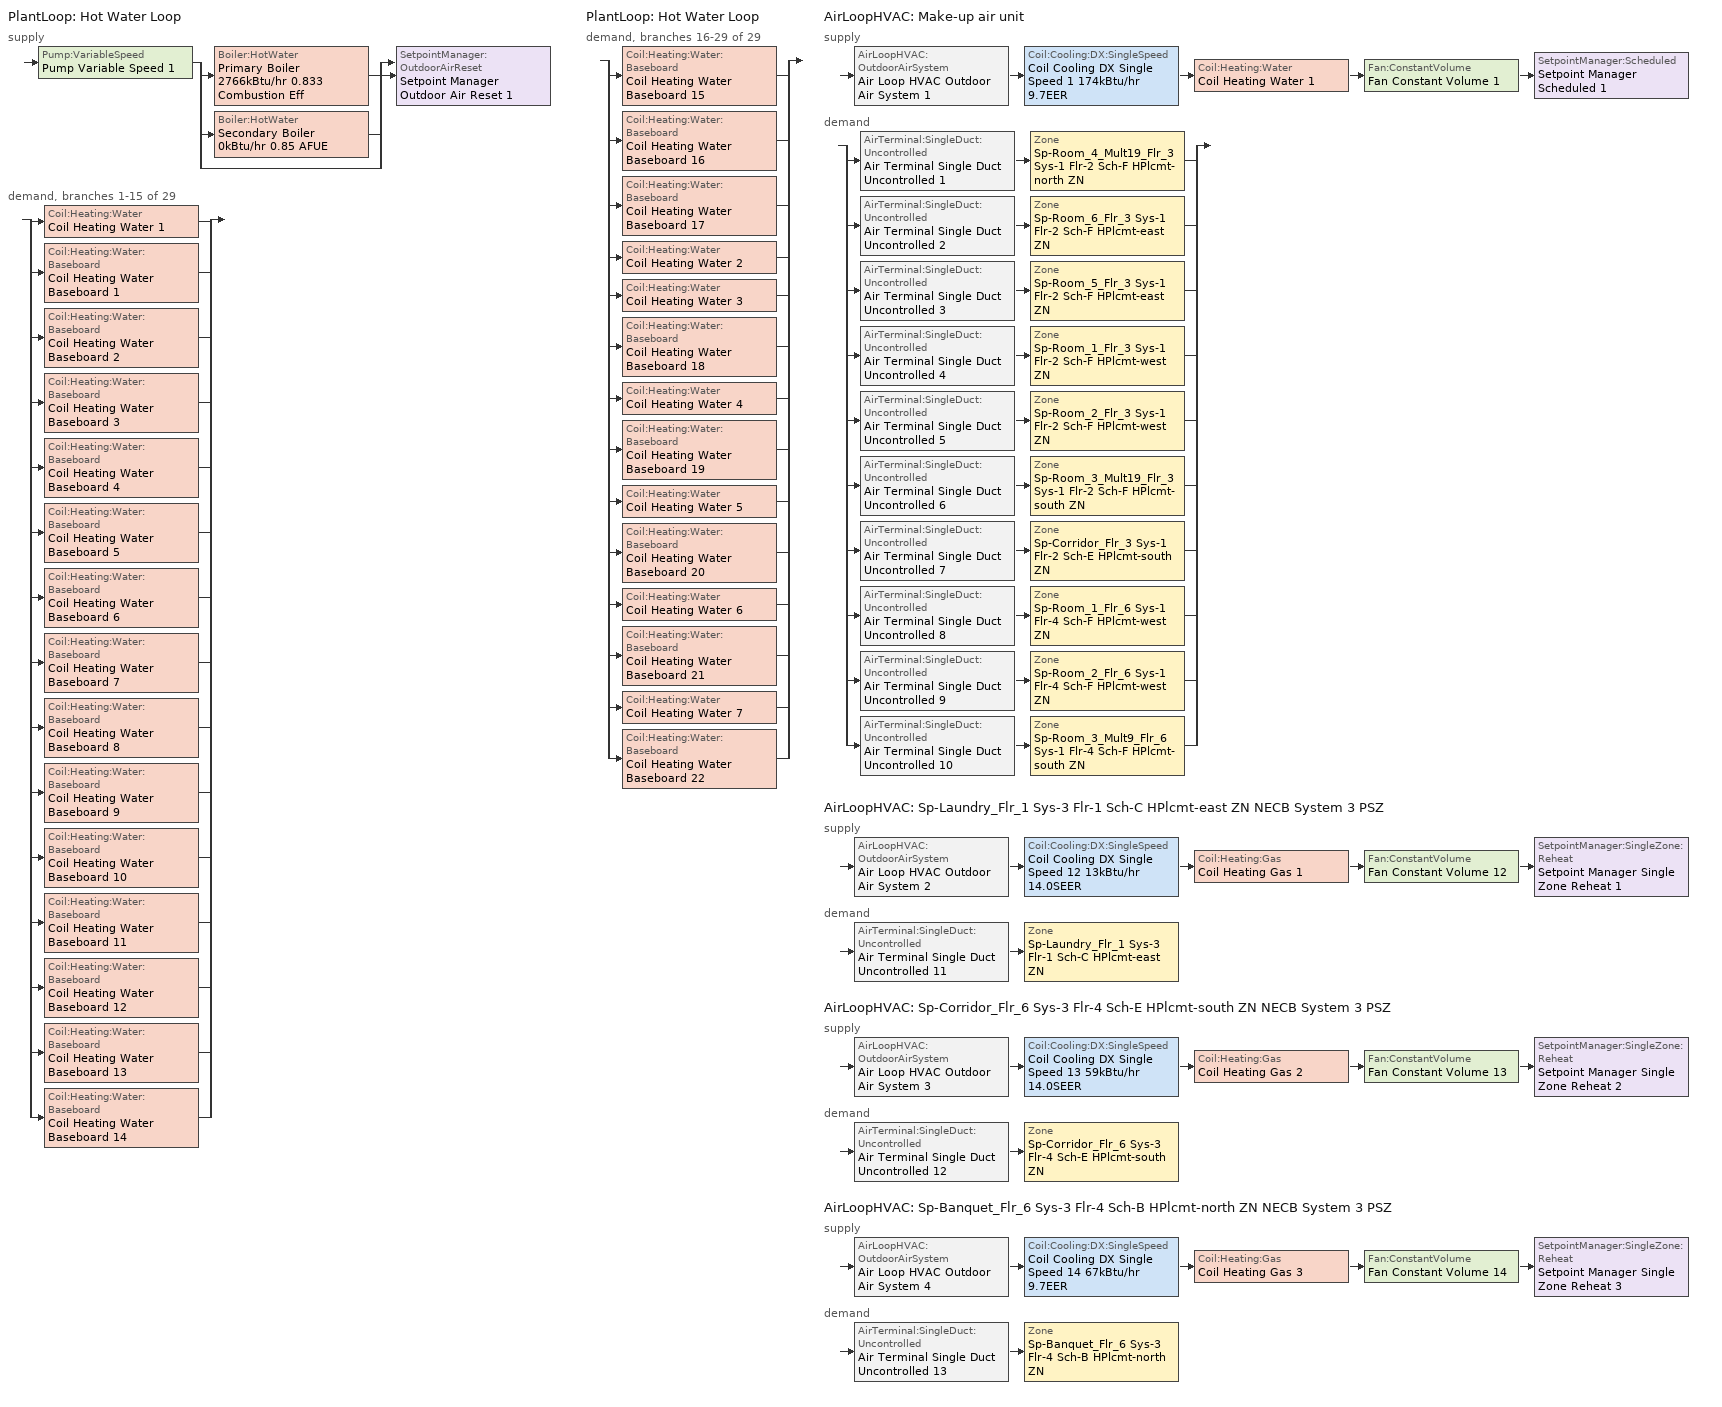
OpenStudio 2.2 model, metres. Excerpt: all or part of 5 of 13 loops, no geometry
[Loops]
PlantLoop 'Hot Water Loop'
 supply: Pump:VariableSpeed 'Pump Variable Speed 1' > split
  | Boiler:HotWater 'Primary Boiler 2766kBtu/hr 0.833 Combustion Eff'
  | Boiler:HotWater 'Secondary Boiler 0kBtu/hr 0.85 AFUE'
  | bypass
  join > SetpointManager:OutdoorAirReset 'Setpoint Manager Outdoor Air Reset 1'
 demand, branches 1-15 of 29: split
  | Coil:Heating:Water 'Coil Heating Water 1'
  | Coil:Heating:Water:Baseboard 'Coil Heating Water Baseboard 1'
  | Coil:Heating:Water:Baseboard 'Coil Heating Water Baseboard 2'
  | Coil:Heating:Water:Baseboard 'Coil Heating Water Baseboard 3'
  | Coil:Heating:Water:Baseboard 'Coil Heating Water Baseboard 4'
  | Coil:Heating:Water:Baseboard 'Coil Heating Water Baseboard 5'
  | Coil:Heating:Water:Baseboard 'Coil Heating Water Baseboard 6'
  | Coil:Heating:Water:Baseboard 'Coil Heating Water Baseboard 7'
  | Coil:Heating:Water:Baseboard 'Coil Heating Water Baseboard 8'
  | Coil:Heating:Water:Baseboard 'Coil Heating Water Baseboard 9'
  | Coil:Heating:Water:Baseboard 'Coil Heating Water Baseboard 10'
  | Coil:Heating:Water:Baseboard 'Coil Heating Water Baseboard 11'
  | Coil:Heating:Water:Baseboard 'Coil Heating Water Baseboard 12'
  | Coil:Heating:Water:Baseboard 'Coil Heating Water Baseboard 13'
  | Coil:Heating:Water:Baseboard 'Coil Heating Water Baseboard 14'
PlantLoop 'Hot Water Loop'
 demand, branches 16-29 of 29: split
  | Coil:Heating:Water:Baseboard 'Coil Heating Water Baseboard 15'
  | Coil:Heating:Water:Baseboard 'Coil Heating Water Baseboard 16'
  | Coil:Heating:Water:Baseboard 'Coil Heating Water Baseboard 17'
  | Coil:Heating:Water 'Coil Heating Water 2'
  | Coil:Heating:Water 'Coil Heating Water 3'
  | Coil:Heating:Water:Baseboard 'Coil Heating Water Baseboard 18'
  | Coil:Heating:Water 'Coil Heating Water 4'
  | Coil:Heating:Water:Baseboard 'Coil Heating Water Baseboard 19'
  | Coil:Heating:Water 'Coil Heating Water 5'
  | Coil:Heating:Water:Baseboard 'Coil Heating Water Baseboard 20'
  | Coil:Heating:Water 'Coil Heating Water 6'
  | Coil:Heating:Water:Baseboard 'Coil Heating Water Baseboard 21'
  | Coil:Heating:Water 'Coil Heating Water 7'
  | Coil:Heating:Water:Baseboard 'Coil Heating Water Baseboard 22'
AirLoopHVAC 'Make-up air unit'
 supply: AirLoopHVAC:OutdoorAirSystem 'Air Loop HVAC Outdoor Air System 1' > Coil:Cooling:DX:SingleSpeed 'Coil Cooling DX Single Speed 1 174kBtu/hr 9.7EER' > Coil:Heating:Water 'Coil Heating Water 1' > Fan:ConstantVolume 'Fan Constant Volume 1' > SetpointManager:Scheduled 'Setpoint Manager Scheduled 1'
 demand: split
  | AirTerminal:SingleDuct:Uncontrolled 'Air Terminal Single Duct Uncontrolled 1' > Zone 'Sp-Room_4_Mult19_Flr_3 Sys-1 Flr-2 Sch-F HPlcmt-north ZN'
  | AirTerminal:SingleDuct:Uncontrolled 'Air Terminal Single Duct Uncontrolled 2' > Zone 'Sp-Room_6_Flr_3 Sys-1 Flr-2 Sch-F HPlcmt-east ZN'
  | AirTerminal:SingleDuct:Uncontrolled 'Air Terminal Single Duct Uncontrolled 3' > Zone 'Sp-Room_5_Flr_3 Sys-1 Flr-2 Sch-F HPlcmt-east ZN'
  | AirTerminal:SingleDuct:Uncontrolled 'Air Terminal Single Duct Uncontrolled 4' > Zone 'Sp-Room_1_Flr_3 Sys-1 Flr-2 Sch-F HPlcmt-west ZN'
  | AirTerminal:SingleDuct:Uncontrolled 'Air Terminal Single Duct Uncontrolled 5' > Zone 'Sp-Room_2_Flr_3 Sys-1 Flr-2 Sch-F HPlcmt-west ZN'
  | AirTerminal:SingleDuct:Uncontrolled 'Air Terminal Single Duct Uncontrolled 6' > Zone 'Sp-Room_3_Mult19_Flr_3 Sys-1 Flr-2 Sch-F HPlcmt-south ZN'
  | AirTerminal:SingleDuct:Uncontrolled 'Air Terminal Single Duct Uncontrolled 7' > Zone 'Sp-Corridor_Flr_3 Sys-1 Flr-2 Sch-E HPlcmt-south ZN'
  | AirTerminal:SingleDuct:Uncontrolled 'Air Terminal Single Duct Uncontrolled 8' > Zone 'Sp-Room_1_Flr_6 Sys-1 Flr-4 Sch-F HPlcmt-west ZN'
  | AirTerminal:SingleDuct:Uncontrolled 'Air Terminal Single Duct Uncontrolled 9' > Zone 'Sp-Room_2_Flr_6 Sys-1 Flr-4 Sch-F HPlcmt-west ZN'
  | AirTerminal:SingleDuct:Uncontrolled 'Air Terminal Single Duct Uncontrolled 10' > Zone 'Sp-Room_3_Mult9_Flr_6 Sys-1 Flr-4 Sch-F HPlcmt-south ZN'
AirLoopHVAC 'Sp-Laundry_Flr_1 Sys-3 Flr-1 Sch-C HPlcmt-east ZN NECB System 3 PSZ'
 supply: AirLoopHVAC:OutdoorAirSystem 'Air Loop HVAC Outdoor Air System 2' > Coil:Cooling:DX:SingleSpeed 'Coil Cooling DX Single Speed 12 13kBtu/hr 14.0SEER' > Coil:Heating:Gas 'Coil Heating Gas 1' > Fan:ConstantVolume 'Fan Constant Volume 12' > SetpointManager:SingleZone:Reheat 'Setpoint Manager Single Zone Reheat 1'
 demand: AirTerminal:SingleDuct:Uncontrolled 'Air Terminal Single Duct Uncontrolled 11' > Zone 'Sp-Laundry_Flr_1 Sys-3 Flr-1 Sch-C HPlcmt-east ZN'
AirLoopHVAC 'Sp-Corridor_Flr_6 Sys-3 Flr-4 Sch-E HPlcmt-south ZN NECB System 3 PSZ'
 supply: AirLoopHVAC:OutdoorAirSystem 'Air Loop HVAC Outdoor Air System 3' > Coil:Cooling:DX:SingleSpeed 'Coil Cooling DX Single Speed 13 59kBtu/hr 14.0SEER' > Coil:Heating:Gas 'Coil Heating Gas 2' > Fan:ConstantVolume 'Fan Constant Volume 13' > SetpointManager:SingleZone:Reheat 'Setpoint Manager Single Zone Reheat 2'
 demand: AirTerminal:SingleDuct:Uncontrolled 'Air Terminal Single Duct Uncontrolled 12' > Zone 'Sp-Corridor_Flr_6 Sys-3 Flr-4 Sch-E HPlcmt-south ZN'
AirLoopHVAC 'Sp-Banquet_Flr_6 Sys-3 Flr-4 Sch-B HPlcmt-north ZN NECB System 3 PSZ'
 supply: AirLoopHVAC:OutdoorAirSystem 'Air Loop HVAC Outdoor Air System 4' > Coil:Cooling:DX:SingleSpeed 'Coil Cooling DX Single Speed 14 67kBtu/hr 9.7EER' > Coil:Heating:Gas 'Coil Heating Gas 3' > Fan:ConstantVolume 'Fan Constant Volume 14' > SetpointManager:SingleZone:Reheat 'Setpoint Manager Single Zone Reheat 3'
 demand: AirTerminal:SingleDuct:Uncontrolled 'Air Terminal Single Duct Uncontrolled 13' > Zone 'Sp-Banquet_Flr_6 Sys-3 Flr-4 Sch-B HPlcmt-north ZN'
[Sizing:Zone] Zone Cooling Design Supply Air Temperature Input Method=SupplyAirTemperature; Zone Cooling Design Supply Air Temperature {C}=13; Zone Cooling Design Supply Air Temperature Difference {deltaC}=11.11; Zone Heating Design Supply Air Temperature Input Method=SupplyAirTemperature; Zone Heating Design Supply Air Temperature {C}=43; Zone Heating Design Supply Air Temperature Difference {deltaC}=11.11; Zone Cooling Design Supply Air Humidity Ratio {kg-H2O/kg-air}=0.0085; Zone Heating Design Supply Air Humidity Ratio {kg-H2O/kg-air}=0.008; Zone Heating Sizing Factor=1.3; Zone Cooling Sizing Factor=1.1; Cooling Design Air Flow Method=DesignDay; Heating Design Air Flow Method=DesignDay; Account for Dedicated Outdoor Air System=No; Dedicated Outdoor Air System Control Strategy=NeutralSupplyAir; Dedicated Outdoor Air Low Setpoint Temperature for Design {C}=autosize; Dedicated Outdoor Air High Setpoint Temperature for Design {C}=autosize
Sp-Room_4_Mult19_Flr_3 Sys-1 Flr-2 Sch-F HPlcmt-north ZN; Sp-Room_6_Flr_3 Sys-1 Flr-2 Sch-F HPlcmt-east ZN; Sp-Room_5_Flr_3 Sys-1 Flr-2 Sch-F HPlcmt-east ZN; Sp-Room_1_Flr_3 Sys-1 Flr-2 Sch-F HPlcmt-west ZN; Sp-Room_2_Flr_3 Sys-1 Flr-2 Sch-F HPlcmt-west ZN; Sp-Room_3_Mult19_Flr_3 Sys-1 Flr-2 Sch-F HPlcmt-south ZN; Sp-Corridor_Flr_3 Sys-1 Flr-2 Sch-E HPlcmt-south ZN; Sp-Room_1_Flr_6 Sys-1 Flr-4 Sch-F HPlcmt-west ZN; Sp-Room_2_Flr_6 Sys-1 Flr-4 Sch-F HPlcmt-west ZN; Sp-Room_3_Mult9_Flr_6 Sys-1 Flr-4 Sch-F HPlcmt-south ZN; Sp-Laundry_Flr_1 Sys-3 Flr-1 Sch-C HPlcmt-east ZN; Sp-Corridor_Flr_6 Sys-3 Flr-4 Sch-E HPlcmt-south ZN; Sp-Banquet_Flr_6 Sys-3 Flr-4 Sch-B HPlcmt-north ZN
[Zone equipment]
Sp-Room_4_Mult19_Flr_3 Sys-1 Flr-2 Sch-F HPlcmt-north ZN: Sp-Room_4_Mult19_Flr_3 Sys-1 Flr-2 Sch-F HPlcmt-north ZN PTAC, Zone HVAC Baseboard Convective Water 1, Air Terminal Single Duct Uncontrolled 1
Sp-Room_6_Flr_3 Sys-1 Flr-2 Sch-F HPlcmt-east ZN: Sp-Room_6_Flr_3 Sys-1 Flr-2 Sch-F HPlcmt-east ZN PTAC, Zone HVAC Baseboard Convective Water 2, Air Terminal Single Duct Uncontrolled 2
Sp-Room_5_Flr_3 Sys-1 Flr-2 Sch-F HPlcmt-east ZN: Sp-Room_5_Flr_3 Sys-1 Flr-2 Sch-F HPlcmt-east ZN PTAC, Zone HVAC Baseboard Convective Water 3, Air Terminal Single Duct Uncontrolled 3
Sp-Room_1_Flr_3 Sys-1 Flr-2 Sch-F HPlcmt-west ZN: Sp-Room_1_Flr_3 Sys-1 Flr-2 Sch-F HPlcmt-west ZN PTAC, Zone HVAC Baseboard Convective Water 4, Air Terminal Single Duct Uncontrolled 4
Sp-Room_2_Flr_3 Sys-1 Flr-2 Sch-F HPlcmt-west ZN: Sp-Room_2_Flr_3 Sys-1 Flr-2 Sch-F HPlcmt-west ZN PTAC, Zone HVAC Baseboard Convective Water 5, Air Terminal Single Duct Uncontrolled 5
Sp-Room_3_Mult19_Flr_3 Sys-1 Flr-2 Sch-F HPlcmt-south ZN: Sp-Room_3_Mult19_Flr_3 Sys-1 Flr-2 Sch-F HPlcmt-south ZN PTAC, Zone HVAC Baseboard Convective Water 6, Air Terminal Single Duct Uncontrolled 6
Sp-Corridor_Flr_3 Sys-1 Flr-2 Sch-E HPlcmt-south ZN: Sp-Corridor_Flr_3 Sys-1 Flr-2 Sch-E HPlcmt-south ZN PTAC, Zone HVAC Baseboard Convective Water 7, Air Terminal Single Duct Uncontrolled 7
Sp-Room_1_Flr_6 Sys-1 Flr-4 Sch-F HPlcmt-west ZN: Sp-Room_1_Flr_6 Sys-1 Flr-4 Sch-F HPlcmt-west ZN PTAC, Zone HVAC Baseboard Convective Water 8, Air Terminal Single Duct Uncontrolled 8
Sp-Room_2_Flr_6 Sys-1 Flr-4 Sch-F HPlcmt-west ZN: Sp-Room_2_Flr_6 Sys-1 Flr-4 Sch-F HPlcmt-west ZN PTAC, Zone HVAC Baseboard Convective Water 9, Air Terminal Single Duct Uncontrolled 9
Sp-Room_3_Mult9_Flr_6 Sys-1 Flr-4 Sch-F HPlcmt-south ZN: Sp-Room_3_Mult9_Flr_6 Sys-1 Flr-4 Sch-F HPlcmt-south ZN PTAC, Zone HVAC Baseboard Convective Water 10, Air Terminal Single Duct Uncontrolled 10
Sp-Laundry_Flr_1 Sys-3 Flr-1 Sch-C HPlcmt-east ZN: Air Terminal Single Duct Uncontrolled 11, Zone HVAC Baseboard Convective Water 11
Sp-Corridor_Flr_6 Sys-3 Flr-4 Sch-E HPlcmt-south ZN: Air Terminal Single Duct Uncontrolled 12, Zone HVAC Baseboard Convective Water 12
Sp-Banquet_Flr_6 Sys-3 Flr-4 Sch-B HPlcmt-north ZN: Air Terminal Single Duct Uncontrolled 13, Zone HVAC Baseboard Convective Water 13
[PlantLoop]
Hot Water Loop: Fluid Type=Water; Glycol Concentration=0; Plant Loop Volume {m3}=Autocalculate; Load Distribution Scheme=Optimal
[Sizing:Plant]
Hot Water Loop: Loop Type=Heating; Design Loop Exit Temperature {C}=82; Loop Design Temperature Difference {deltaC}=16; Sizing Option=NonCoincident; Zone Timesteps in Averaging Window=1; Coincident Sizing Factor Mode=None
[Pump:VariableSpeed]
Pump Variable Speed 1: Motor Efficiency=0.895; Pump Control Type=Intermittent
[Boiler:HotWater] Fuel Type=NaturalGas; Water Outlet Upper Temperature Limit {C}=99; Parasitic Electric Load {W}=0; Sizing Factor=1
Name | Nominal Capacity {W} | Nominal Thermal Efficiency | Normalized Boiler Efficiency Curve | Minimum Part Load Ratio | Boiler Flow Mode
Primary Boiler 2766kBtu/hr 0.833 Combustion Eff | 810681 | 0.826 | BOILER-EFFFPLR-NECB2011 | 0.25 | LeavingSetpointModulated
Secondary Boiler 0kBtu/hr 0.85 AFUE | 0.001 | 0.85 | BOILER-EFFFPLR-NECB2011 1 |  | ConstantFlow
[SetpointManager:OutdoorAirReset]
Setpoint Manager Outdoor Air Reset 1: Control Variable=Temperature; Setpoint at Outdoor Low Temperature {C}=82; Outdoor Low Temperature {C}=-16; Setpoint at Outdoor High Temperature {C}=60; Outdoor High Temperature {C}=0
[AirLoopHVAC] Design Supply Air Flow Rate {m3/s}=AutoSize
Name | Availability Schedule | Availability Manager
Make-up air unit | Make-up air unit Occ Sch | Availability Manager Night Cycle 1
Sp-Laundry_Flr_1 Sys-3 Flr-1 Sch-C HPlcmt-east ZN NECB System 3 PSZ | Always On Discrete
Sp-Corridor_Flr_6 Sys-3 Flr-4 Sch-E HPlcmt-south ZN NECB System 3 PSZ | Sp-Corridor_Flr_6 Sys-3 Flr-4 Sch-E HPlcmt-south ZN NECB System 3 PSZ Occ Sch | Availability Manager Night Cycle 4
Sp-Banquet_Flr_6 Sys-3 Flr-4 Sch-B HPlcmt-north ZN NECB System 3 PSZ | Sp-Banquet_Flr_6 Sys-3 Flr-4 Sch-B HPlcmt-north ZN NECB System 3 PSZ Occ Sch | Availability Manager Night Cycle 2
[Sizing:System] Design Outdoor Air Flow Rate {m3/s}=Autosize; Minimum System Air Flow Ratio=1; Preheat Design Temperature {C}=7; Preheat Design Humidity Ratio {kg-H2O/kg-Air}=0.008; Precool Design Temperature {C}=13; Precool Design Humidity Ratio {kg-H2O/kg-Air}=0.008; Central Cooling Design Supply Air Temperature {C}=13; Central Heating Design Supply Air Temperature {C}=43; Sizing Option=NonCoincident; Central Cooling Design Supply Air Humidity Ratio {kg-H2O/kg-Air}=0.0085; Central Heating Design Supply Air Humidity Ratio {kg-H2O/kg-Air}=0.008; Cooling Design Air Flow Method=DesignDay; Cooling Design Air Flow Rate {m3/s}=0; Heating Design Air Flow Method=DesignDay; Heating Design Air Flow Rate {m3/s}=0; System Outdoor Air Method=ZoneSum; Zone Maximum Outdoor Air Fraction=1; Cooling Supply Air Flow Rate Per Floor Area {m3/s-m2}=0.00996765; Cooling Fraction of Autosized Cooling Supply Air Flow Rate=1; Cooling Supply Air Flow Rate Per Unit Cooling Capacity {m3/s-W}=3.94755e-05; Heating Supply Air Flow Rate Per Floor Area {m3/s-m2}=0.00996765; Heating Fraction of Autosized Heating Supply Air Flow Rate=1; Heating Fraction of Autosized Cooling Supply Air Flow Rate=1; Heating Supply Air Flow Rate Per Unit Heating Capacity {m3/s-W}=3.15882e-05; Cooling Design Capacity Method=CoolingDesignCapacity; Cooling Design Capacity {W}=autosize; Cooling Design Capacity Per Floor Area {W/m2}=234.7; Fraction of Autosized Cooling Design Capacity=1; Heating Design Capacity Method=HeatingDesignCapacity; Heating Design Capacity {W}=autosize; Heating Design Capacity Per Floor Area {W/m2}=157; Fraction of Autosized Heating Design Capacity=1; Central Cooling Capacity Control Method=OnOff
Name | Type of Load to Size On | 100% Outdoor Air in Cooling | 100% Outdoor Air in Heating
Make-up air unit | VentilationRequirement | Yes | Yes
Sp-Laundry_Flr_1 Sys-3 Flr-1 Sch-C HPlcmt-east ZN NECB System 3 PSZ; Sp-Corridor_Flr_6 Sys-3 Flr-4 Sch-E HPlcmt-south ZN NECB System 3 PSZ; Sp-Banquet_Flr_6 Sys-3 Flr-4 Sch-B HPlcmt-north ZN NECB System 3 PSZ | Sensible | No | No
[Fan:ConstantVolume] Availability Schedule=Always On Discrete; Fan Efficiency=0.39975; Pressure Rise {Pa}=640; Maximum Flow Rate {m3/s}=AutoSize; Motor Efficiency=0.615
Fan Constant Volume 1; Fan Constant Volume 2; Fan Constant Volume 3; Fan Constant Volume 4; Fan Constant Volume 5; Fan Constant Volume 6; Fan Constant Volume 7; Fan Constant Volume 8; Fan Constant Volume 9; Fan Constant Volume 10; Fan Constant Volume 11; Fan Constant Volume 12; Fan Constant Volume 13; Fan Constant Volume 14
[Coil:Heating:Water] Availability Schedule=Always On Discrete
Name | Performance Input Method | Rated Capacity {W}
Coil Heating Water 1; Coil Heating Water 2; Coil Heating Water 3; Coil Heating Water 4; Coil Heating Water 6; Coil Heating Water 7
Coil Heating Water 5 | NominalCapacity | 399.516
[Coil:Cooling:DX:SingleSpeed] Availability Schedule=Always On Discrete; Rated Total Cooling Capacity {W}=autosize; Rated Sensible Heat Ratio=autosize; Rated Air Flow Rate {m3/s}=autosize; Rated Evaporator Fan Power Per Volume Flow Rate {W/(m3/s)}=773.3; Condenser Type=AirCooled; Evaporative Condenser Effectiveness=0; Evaporative Condenser Air Flow Rate {m3/s}=Autosize; Evaporative Condenser Pump Rated Power Consumption {W}=Autosize; Crankcase Heater Capacity {W}=0; Maximum Outdoor Dry-Bulb Temperature for Crankcase Heater Operation {C}=0; Basin Heater Capacity {W/K}=0; Basin Heater Setpoint Temperature {C}=10
Name | Rated COP {W/W} | Total Cooling Capacity Function of Temperature Curve | Total Cooling Capacity Function of Flow Fraction Curve | Energy Input Ratio Function of Temperature Curve | Energy Input Ratio Function of Flow Fraction Curve | Part Load Fraction Correlation Curve
Coil Cooling DX Single Speed 1 174kBtu/hr 9.7EER | 3.41064 | DXCOOL-NECB2011-REF-CAPFT | DXCOOL-NECB2011-REF-CAPFFLOW | DXCOOL-NECB2011-REF-COOLEIRFT | DXCOOL-NECB2011-REF-COOLEIRFFLOW | DXCOOL-NECB2011-REF-COOLPLFFPLR
Coil Cooling DX Single Speed 2 3kBtu/hr 11.0EER | 3.7234 | DXCOOL-NECB2011-REF-CAPFT 10 | DXCOOL-NECB2011-REF-CAPFFLOW 10 | DXCOOL-NECB2011-REF-COOLEIRFT 10 | DXCOOL-NECB2011-REF-COOLEIRFFLOW 10 | DXCOOL-NECB2011-REF-COOLPLFFPLR 10
Coil Cooling DX Single Speed 3 17kBtu/hr 9.3EER | 3.15747 | DXCOOL-NECB2011-REF-CAPFT 11 | DXCOOL-NECB2011-REF-CAPFFLOW 11 | DXCOOL-NECB2011-REF-COOLEIRFT 11 | DXCOOL-NECB2011-REF-COOLEIRFFLOW 11 | DXCOOL-NECB2011-REF-COOLPLFFPLR 11
Coil Cooling DX Single Speed 4 17kBtu/hr 9.3EER | 3.15773 | DXCOOL-NECB2011-REF-CAPFT 12 | DXCOOL-NECB2011-REF-CAPFFLOW 12 | DXCOOL-NECB2011-REF-COOLEIRFT 12 | DXCOOL-NECB2011-REF-COOLEIRFFLOW 12 | DXCOOL-NECB2011-REF-COOLPLFFPLR 12
Coil Cooling DX Single Speed 5 18kBtu/hr 9.3EER | 3.15822 | DXCOOL-NECB2011-REF-CAPFT 13 | DXCOOL-NECB2011-REF-CAPFFLOW 13 | DXCOOL-NECB2011-REF-COOLEIRFT 13 | DXCOOL-NECB2011-REF-COOLEIRFFLOW 13 | DXCOOL-NECB2011-REF-COOLPLFFPLR 13
Coil Cooling DX Single Speed 6 17kBtu/hr 9.3EER | 3.1578 | DXCOOL-NECB2011-REF-CAPFT 14 | DXCOOL-NECB2011-REF-CAPFFLOW 14 | DXCOOL-NECB2011-REF-COOLEIRFT 14 | DXCOOL-NECB2011-REF-COOLEIRFFLOW 14 | DXCOOL-NECB2011-REF-COOLPLFFPLR 14
Coil Cooling DX Single Speed 7 6kBtu/hr 11.0EER | 3.72602 | DXCOOL-NECB2011-REF-CAPFT 15 | DXCOOL-NECB2011-REF-CAPFFLOW 15 | DXCOOL-NECB2011-REF-COOLEIRFT 15 | DXCOOL-NECB2011-REF-COOLEIRFFLOW 15 | DXCOOL-NECB2011-REF-COOLPLFFPLR 15
Coil Cooling DX Single Speed 8 47kBtu/hr 9.3EER | 3.17914 | DXCOOL-NECB2011-REF-CAPFT 16 | DXCOOL-NECB2011-REF-CAPFFLOW 16 | DXCOOL-NECB2011-REF-COOLEIRFT 16 | DXCOOL-NECB2011-REF-COOLEIRFFLOW 16 | DXCOOL-NECB2011-REF-COOLPLFFPLR 16
Coil Cooling DX Single Speed 9 21kBtu/hr 9.3EER | 3.16019 | DXCOOL-NECB2011-REF-CAPFT 17 | DXCOOL-NECB2011-REF-CAPFFLOW 17 | DXCOOL-NECB2011-REF-COOLEIRFT 17 | DXCOOL-NECB2011-REF-COOLEIRFFLOW 17 | DXCOOL-NECB2011-REF-COOLPLFFPLR 17
Coil Cooling DX Single Speed 10 20kBtu/hr 9.3EER | 3.15969 | DXCOOL-NECB2011-REF-CAPFT 1 | DXCOOL-NECB2011-REF-CAPFFLOW 1 | DXCOOL-NECB2011-REF-COOLEIRFT 1 | DXCOOL-NECB2011-REF-COOLEIRFFLOW 1 | DXCOOL-NECB2011-REF-COOLPLFFPLR 1
Coil Cooling DX Single Speed 11 11kBtu/hr 10.1EER | 3.42336 | DXCOOL-NECB2011-REF-CAPFT 2 | DXCOOL-NECB2011-REF-CAPFFLOW 2 | DXCOOL-NECB2011-REF-COOLEIRFT 2 | DXCOOL-NECB2011-REF-COOLEIRFFLOW 2 | DXCOOL-NECB2011-REF-COOLPLFFPLR 2
Coil Cooling DX Single Speed 12 13kBtu/hr 14.0SEER | 3.8248 | DXCOOL-NECB2011-REF-CAPFT 3 | DXCOOL-NECB2011-REF-CAPFFLOW 3 | DXCOOL-NECB2011-REF-COOLEIRFT 3 | DXCOOL-NECB2011-REF-COOLEIRFFLOW 3 | DXCOOL-NECB2011-REF-COOLPLFFPLR 3
Coil Cooling DX Single Speed 13 59kBtu/hr 14.0SEER | 3.8248 | DXCOOL-NECB2011-REF-CAPFT 4 | DXCOOL-NECB2011-REF-CAPFFLOW 4 | DXCOOL-NECB2011-REF-COOLEIRFT 4 | DXCOOL-NECB2011-REF-COOLEIRFFLOW 4 | DXCOOL-NECB2011-REF-COOLPLFFPLR 4
Coil Cooling DX Single Speed 14 67kBtu/hr 9.7EER | 3.32962 | DXCOOL-NECB2011-REF-CAPFT 5 | DXCOOL-NECB2011-REF-CAPFFLOW 5 | DXCOOL-NECB2011-REF-COOLEIRFT 5 | DXCOOL-NECB2011-REF-COOLEIRFFLOW 5 | DXCOOL-NECB2011-REF-COOLPLFFPLR 5
[Controller:OutdoorAir] Minimum Outdoor Air Flow Rate {m3/s}=0; Maximum Outdoor Air Flow Rate {m3/s}=Autosize; Economizer Control Action Type=ModulateFlow; Lockout Type=NoLockout; Minimum Limit Type=FixedMinimum; High Humidity Control=No; Heat Recovery Bypass Control Type=BypassWhenWithinEconomizerLimits
Name | Economizer Control Type | Minimum Outdoor Air Schedule | Controller Mechanical Ventilation | Economizer Maximum Limit Dry-Bulb Temperature {C} | Economizer Maximum Limit Enthalpy {J/kg} | Economizer Minimum Limit Dry-Bulb Temperature {C}
Controller Outdoor Air 1 | DifferentialEnthalpy | Make-up air unit Occ Sch | Controller Mechanical Ventilation 1
Controller Outdoor Air 2 | NoEconomizer | Always On Discrete | Controller Mechanical Ventilation 2 | 28 | 64000 | -100
Controller Outdoor Air 3 | NoEconomizer | Sp-Corridor_Flr_6 Sys-3 Flr-4 Sch-E HPlcmt-south ZN NECB System 3 PSZ Occ Sch | Controller Mechanical Ventilation 3 | 28 | 64000 | -100
Controller Outdoor Air 4 | NoEconomizer | Sp-Banquet_Flr_6 Sys-3 Flr-4 Sch-B HPlcmt-north ZN NECB System 3 PSZ Occ Sch | Controller Mechanical Ventilation 4 | 28 | 64000 | -100
[Controller:MechanicalVentilation] Availability Schedule=Always On Discrete; System Outdoor Air Method=ZoneSum
Controller Mechanical Ventilation 1; Controller Mechanical Ventilation 2; Controller Mechanical Ventilation 3; Controller Mechanical Ventilation 4
[AirLoopHVAC:OutdoorAirSystem]
Name | Controller
Air Loop HVAC Outdoor Air System 1 | Controller Outdoor Air 1
Air Loop HVAC Outdoor Air System 2 | Controller Outdoor Air 2
Air Loop HVAC Outdoor Air System 3 | Controller Outdoor Air 3
Air Loop HVAC Outdoor Air System 4 | Controller Outdoor Air 4
[Controller:WaterCoil] Action=Normal; Controller Convergence Tolerance {deltaC}=0.0001; Minimum Actuated Flow {m3/s}=0
Name | Water Coil
Controller Water Coil 1 | Coil Heating Water 1
Controller Water Coil 2 | Coil Heating Water 2
Controller Water Coil 4 | Coil Heating Water 3
Controller Water Coil 5 | Coil Heating Water 4
Controller Water Coil 6 | Coil Heating Water 5
Controller Water Coil 7 | Coil Heating Water 6
Controller Water Coil 8 | Coil Heating Water 7
[SetpointManager:Scheduled]
Setpoint Manager Scheduled 1: Control Variable=Temperature; Schedule=Makeup-Air Unit Supply Air Temp
[Coil:Heating:Electric] Availability Schedule=ON_OFF_ALWAYS_OFF
Coil Heating Electric 1; Coil Heating Electric 2; Coil Heating Electric 3; Coil Heating Electric 4; Coil Heating Electric 5; Coil Heating Electric 6; Coil Heating Electric 7; Coil Heating Electric 8; Coil Heating Electric 9; Coil Heating Electric 10
[ZoneHVAC:PackagedTerminalAirConditioner] Availability Schedule=Always On Discrete; Supply Air Flow Rate During Cooling Operation {m3/s}=Autosize; Supply Air Flow Rate During Heating Operation {m3/s}=Autosize; Supply Air Flow Rate When No Cooling or Heating is Needed {m3/s}=Autosize; Outdoor Air Flow Rate During Cooling Operation {m3/s}=Autosize; Outdoor Air Flow Rate During Heating Operation {m3/s}=Autosize; Outdoor Air Flow Rate When No Cooling or Heating is Needed {m3/s}=Autosize; Fan Placement=DrawThrough
Name | Supply Air Fan | Heating Coil | Cooling Coil
Sp-Room_4_Mult19_Flr_3 Sys-1 Flr-2 Sch-F HPlcmt-north ZN PTAC | Fan Constant Volume 2 | Coil Heating Electric 1 | Coil Cooling DX Single Speed 2 3kBtu/hr 11.0EER
Sp-Room_6_Flr_3 Sys-1 Flr-2 Sch-F HPlcmt-east ZN PTAC | Fan Constant Volume 3 | Coil Heating Electric 2 | Coil Cooling DX Single Speed 3 17kBtu/hr 9.3EER
Sp-Room_5_Flr_3 Sys-1 Flr-2 Sch-F HPlcmt-east ZN PTAC | Fan Constant Volume 4 | Coil Heating Electric 3 | Coil Cooling DX Single Speed 4 17kBtu/hr 9.3EER
Sp-Room_1_Flr_3 Sys-1 Flr-2 Sch-F HPlcmt-west ZN PTAC | Fan Constant Volume 5 | Coil Heating Electric 4 | Coil Cooling DX Single Speed 5 18kBtu/hr 9.3EER
Sp-Room_2_Flr_3 Sys-1 Flr-2 Sch-F HPlcmt-west ZN PTAC | Fan Constant Volume 6 | Coil Heating Electric 5 | Coil Cooling DX Single Speed 6 17kBtu/hr 9.3EER
Sp-Room_3_Mult19_Flr_3 Sys-1 Flr-2 Sch-F HPlcmt-south ZN PTAC | Fan Constant Volume 7 | Coil Heating Electric 6 | Coil Cooling DX Single Speed 7 6kBtu/hr 11.0EER
Sp-Corridor_Flr_3 Sys-1 Flr-2 Sch-E HPlcmt-south ZN PTAC | Fan Constant Volume 8 | Coil Heating Electric 7 | Coil Cooling DX Single Speed 8 47kBtu/hr 9.3EER
Sp-Room_1_Flr_6 Sys-1 Flr-4 Sch-F HPlcmt-west ZN PTAC | Fan Constant Volume 9 | Coil Heating Electric 8 | Coil Cooling DX Single Speed 9 21kBtu/hr 9.3EER
Sp-Room_2_Flr_6 Sys-1 Flr-4 Sch-F HPlcmt-west ZN PTAC | Fan Constant Volume 10 | Coil Heating Electric 9 | Coil Cooling DX Single Speed 10 20kBtu/hr 9.3EER
Sp-Room_3_Mult9_Flr_6 Sys-1 Flr-4 Sch-F HPlcmt-south ZN PTAC | Fan Constant Volume 11 | Coil Heating Electric 10 | Coil Cooling DX Single Speed 11 11kBtu/hr 10.1EER
[Coil:Heating:Water:Baseboard] Heating Design Capacity Method=HeatingDesignCapacity; Heating Design Capacity {W}=autosize; Heating Design Capacity Per Floor Area {W/m2}=0; Fraction of Autosized Heating Design Capacity=0.8
Coil Heating Water Baseboard 1; Coil Heating Water Baseboard 2; Coil Heating Water Baseboard 3; Coil Heating Water Baseboard 4; Coil Heating Water Baseboard 5; Coil Heating Water Baseboard 6; Coil Heating Water Baseboard 7; Coil Heating Water Baseboard 8; Coil Heating Water Baseboard 9; Coil Heating Water Baseboard 10; Coil Heating Water Baseboard 11; Coil Heating Water Baseboard 12; Coil Heating Water Baseboard 13; Coil Heating Water Baseboard 14; Coil Heating Water Baseboard 15; Coil Heating Water Baseboard 16; Coil Heating Water Baseboard 17; Coil Heating Water Baseboard 18; Coil Heating Water Baseboard 19; Coil Heating Water Baseboard 20; Coil Heating Water Baseboard 21; Coil Heating Water Baseboard 22
[ZoneHVAC:Baseboard:Convective:Water] Availability Schedule=Always On Discrete
Name | Heating Coil
Zone HVAC Baseboard Convective Water 1 | Coil Heating Water Baseboard 1
Zone HVAC Baseboard Convective Water 2 | Coil Heating Water Baseboard 2
Zone HVAC Baseboard Convective Water 3 | Coil Heating Water Baseboard 3
Zone HVAC Baseboard Convective Water 4 | Coil Heating Water Baseboard 4
Zone HVAC Baseboard Convective Water 5 | Coil Heating Water Baseboard 5
Zone HVAC Baseboard Convective Water 6 | Coil Heating Water Baseboard 6
Zone HVAC Baseboard Convective Water 7 | Coil Heating Water Baseboard 7
Zone HVAC Baseboard Convective Water 8 | Coil Heating Water Baseboard 8
Zone HVAC Baseboard Convective Water 9 | Coil Heating Water Baseboard 9
Zone HVAC Baseboard Convective Water 10 | Coil Heating Water Baseboard 10
Zone HVAC Baseboard Convective Water 11 | Coil Heating Water Baseboard 11
Zone HVAC Baseboard Convective Water 12 | Coil Heating Water Baseboard 12
Zone HVAC Baseboard Convective Water 13 | Coil Heating Water Baseboard 13
Zone HVAC Baseboard Convective Water 14 | Coil Heating Water Baseboard 14
Zone HVAC Baseboard Convective Water 15 | Coil Heating Water Baseboard 15
Zone HVAC Baseboard Convective Water 16 | Coil Heating Water Baseboard 16
Zone HVAC Baseboard Convective Water 17 | Coil Heating Water Baseboard 17
Zone HVAC Baseboard Convective Water 18 | Coil Heating Water Baseboard 18
Zone HVAC Baseboard Convective Water 19 | Coil Heating Water Baseboard 19
Zone HVAC Baseboard Convective Water 20 | Coil Heating Water Baseboard 20
Zone HVAC Baseboard Convective Water 21 | Coil Heating Water Baseboard 21
Zone HVAC Baseboard Convective Water 22 | Coil Heating Water Baseboard 22
[AirTerminal:SingleDuct:Uncontrolled] Availability Schedule=Always On Discrete; Maximum Air Flow Rate {m3/s}=AutoSize
Air Terminal Single Duct Uncontrolled 1; Air Terminal Single Duct Uncontrolled 2; Air Terminal Single Duct Uncontrolled 3; Air Terminal Single Duct Uncontrolled 4; Air Terminal Single Duct Uncontrolled 5; Air Terminal Single Duct Uncontrolled 6; Air Terminal Single Duct Uncontrolled 7; Air Terminal Single Duct Uncontrolled 8; Air Terminal Single Duct Uncontrolled 9; Air Terminal Single Duct Uncontrolled 10; Air Terminal Single Duct Uncontrolled 11; Air Terminal Single Duct Uncontrolled 12; Air Terminal Single Duct Uncontrolled 13
[Coil:Heating:Gas] Availability Schedule=Always On Discrete; Gas Burner Efficiency=0.8; Nominal Capacity {W}=AutoSize; Parasitic Electric Load {W}=0; Parasitic Gas Load {W}=0
Coil Heating Gas 1; Coil Heating Gas 2; Coil Heating Gas 3
[SetpointManager:SingleZone:Reheat] Minimum Supply Air Temperature {C}=13; Maximum Supply Air Temperature {C}=43
Name | Control Zone
Setpoint Manager Single Zone Reheat 1 | Sp-Laundry_Flr_1 Sys-3 Flr-1 Sch-C HPlcmt-east ZN
Setpoint Manager Single Zone Reheat 2 | Sp-Corridor_Flr_6 Sys-3 Flr-4 Sch-E HPlcmt-south ZN
Setpoint Manager Single Zone Reheat 3 | Sp-Banquet_Flr_6 Sys-3 Flr-4 Sch-B HPlcmt-north ZN
[HeatExchanger:AirToAir:SensibleAndLatent] Availability Schedule=Always On Discrete; Nominal Supply Air Flow Rate {m3/s}=autosize; Sensible Effectiveness at 100% Heating Air Flow=0.5; Latent Effectiveness at 100% Heating Air Flow=0.5; Sensible Effectiveness at 75% Heating Air Flow=0.5; Latent Effectiveness at 75% Heating Air Flow=0.5; Sensible Effectiveness at 100% Cooling Air Flow=0.5; Latent Effectiveness at 100% Cooling Air Flow=0.5; Sensible Effectiveness at 75% Cooling Air Flow=0.5; Latent Effectiveness at 75% Cooling Air Flow=0.5; Nominal Electric Power {W}=50; Supply Air Outlet Temperature Control=Yes; Heat Exchanger Type=Rotary; Frost Control Type=ExhaustOnly; Threshold Temperature {C}=-23.3; Initial Defrost Time Fraction=0.167; Rate of Defrost Time Fraction Increase {1/K}=1.44; Economizer Lockout=Yes
Make-up air unit ERV; VAV with Reheat ERV
[SetpointManager:OutdoorAirPretreat] Minimum Setpoint Temperature {C}=-99; Maximum Setpoint Temperature {C}=99; Minimum Setpoint Humidity Ratio {kgWater/kgDryAir}=1e-05; Maximum Setpoint Humidity Ratio {kgWater/kgDryAir}=1
Setpoint Manager Outdoor Air Pretreat 1; Setpoint Manager Outdoor Air Pretreat 2
[AvailabilityManager:NightCycle] Control Type=CycleOnAny; Thermostat Tolerance {deltaC}=1; Cycling Run Time {s}=3600
Availability Manager Night Cycle 1; Availability Manager Night Cycle 2; Availability Manager Night Cycle 4
[Schedule:Ruleset]
Name | Default Day Schedule | Summer Design Day Schedule | Winter Design Day Schedule
ON_OFF_ALWAYS_OFF | Schedule Day 3
Makeup-Air Unit Supply Air Temp | Makeup Air Unit Supply Air Temp Default
Make-up air unit Occ Sch | Make-up air unit Occ Sch Default | Make-up air unit Occ Sch Summer Design Day | Make-up air unit Occ Sch Winter Design Day
Sp-Banquet_Flr_6 Sys-3 Flr-4 Sch-B HPlcmt-north ZN NECB System 3 PSZ Occ Sch | Sp-Banquet_Flr_6 Sys-3 Flr-4 Sch-B HPlcmt-north ZN NECB System 3 PSZ Occ Sch Default | Sp-Banquet_Flr_6 Sys-3 Flr-4 Sch-B HPlcmt-north ZN NECB System 3 PSZ Occ Sch Summer Design Day | Sp-Banquet_Flr_6 Sys-3 Flr-4 Sch-B HPlcmt-north ZN NECB System 3 PSZ Occ Sch Winter Design Day
Sp-Corridor_Flr_6 Sys-3 Flr-4 Sch-E HPlcmt-south ZN NECB System 3 PSZ Occ Sch | Sp-Corridor_Flr_6 Sys-3 Flr-4 Sch-E HPlcmt-south ZN NECB System 3 PSZ Occ Sch Default | Sp-Corridor_Flr_6 Sys-3 Flr-4 Sch-E HPlcmt-south ZN NECB System 3 PSZ Occ Sch Summer Design Day | Sp-Corridor_Flr_6 Sys-3 Flr-4 Sch-E HPlcmt-south ZN NECB System 3 PSZ Occ Sch Winter Design Day
[Schedule:Day]
Schedule Day 3; wkdON_OFF_ALWAYS_OFF 1; satON_OFF_ALWAYS_OFF 1; sunON_OFF_ALWAYS_OFF 1: 1, 0, 0, 2, 0, 0, 3, 0, 0, 4, 0, 0, 5, 0, 0, 6, 0, 0, 7, 0, 0, 8, 0, 0, 9, 0, 0, 10, 0, 0, 11, 0, 0, 12, 0, 0, 13, 0, 0, 14, 0, 0, 15, 0, 0, 16, 0, 0, 17, 0, 0, 18, 0, 0, 19, 0, 0, 20, 0, 0, 21, 0, 0, 22, 0, 0, 23, 0, 0, 24, 0, 0
Makeup Air Unit Supply Air Temp Default: 24, 0, 20
Make-up air unit Occ Sch Default; Make-up air unit Occ Sch Winter Design Day; Make-up air unit Occ Sch Summer Design Day; Make-up air unit Occ Sch Monday; Make-up air unit Occ Sch Tuesday; Make-up air unit Occ Sch Wednesday; Make-up air unit Occ Sch Thursday; Make-up air unit Occ Sch Friday; Make-up air unit Occ Sch Saturday; Make-up air unit Occ Sch Sunday; Sp-Banquet_Flr_6 Sys-3 Flr-4 Sch-B HPlcmt-north ZN NECB System 3 PSZ Occ Sch Default; Sp-Banquet_Flr_6 Sys-3 Flr-4 Sch-B HPlcmt-north ZN NECB System 3 PSZ Occ Sch Winter Design Day; Sp-Banquet_Flr_6 Sys-3 Flr-4 Sch-B HPlcmt-north ZN NECB System 3 PSZ Occ Sch Summer Design Day; Sp-Corridor_Flr_6 Sys-3 Flr-4 Sch-E HPlcmt-south ZN NECB System 3 PSZ Occ Sch Default; Sp-Corridor_Flr_6 Sys-3 Flr-4 Sch-E HPlcmt-south ZN NECB System 3 PSZ Occ Sch Winter Design Day; Sp-Corridor_Flr_6 Sys-3 Flr-4 Sch-E HPlcmt-south ZN NECB System 3 PSZ Occ Sch Summer Design Day: 24, 0, 1
Sp-Banquet_Flr_6 Sys-3 Flr-4 Sch-B HPlcmt-north ZN NECB System 3 PSZ Occ Sch Monday; Sp-Banquet_Flr_6 Sys-3 Flr-4 Sch-B HPlcmt-north ZN NECB System 3 PSZ Occ Sch Tuesday; Sp-Banquet_Flr_6 Sys-3 Flr-4 Sch-B HPlcmt-north ZN NECB System 3 PSZ Occ Sch Wednesday; Sp-Banquet_Flr_6 Sys-3 Flr-4 Sch-B HPlcmt-north ZN NECB System 3 PSZ Occ Sch Thursday; Sp-Banquet_Flr_6 Sys-3 Flr-4 Sch-B HPlcmt-north ZN NECB System 3 PSZ Occ Sch Friday: 1, 0, 1, 10, 0, 0, 24, 0, 1
Sp-Banquet_Flr_6 Sys-3 Flr-4 Sch-B HPlcmt-north ZN NECB System 3 PSZ Occ Sch Saturday: 2, 0, 1, 10, 0, 0, 24, 0, 1
Sp-Banquet_Flr_6 Sys-3 Flr-4 Sch-B HPlcmt-north ZN NECB System 3 PSZ Occ Sch Sunday: 1, 0, 0, 2, 0, 1, 11, 0, 0, 23, 0, 1, 24, 0, 0
Sp-Corridor_Flr_6 Sys-3 Flr-4 Sch-E HPlcmt-south ZN NECB System 3 PSZ Occ Sch Monday; Sp-Corridor_Flr_6 Sys-3 Flr-4 Sch-E HPlcmt-south ZN NECB System 3 PSZ Occ Sch Tuesday; Sp-Corridor_Flr_6 Sys-3 Flr-4 Sch-E HPlcmt-south ZN NECB System 3 PSZ Occ Sch Wednesday; Sp-Corridor_Flr_6 Sys-3 Flr-4 Sch-E HPlcmt-south ZN NECB System 3 PSZ Occ Sch Thursday; Sp-Corridor_Flr_6 Sys-3 Flr-4 Sch-E HPlcmt-south ZN NECB System 3 PSZ Occ Sch Friday: 8, 0, 0, 19, 0, 1, 24, 0, 0
Sp-Corridor_Flr_6 Sys-3 Flr-4 Sch-E HPlcmt-south ZN NECB System 3 PSZ Occ Sch Saturday: 9, 0, 0, 13, 0, 1, 24, 0, 0
Sp-Corridor_Flr_6 Sys-3 Flr-4 Sch-E HPlcmt-south ZN NECB System 3 PSZ Occ Sch Sunday: 24, 0, 0
[Schedule:Rule] Date Specification Type=DateRange; Start Month=1; Start Day=1; End Month=12
Name | Schedule Ruleset | Rule Order | Day Schedule | Apply Sunday | Apply Monday | Apply Tuesday | Apply Wednesday | Apply Thursday | Apply Friday | Apply Saturday | End Day
wkdON_OFF_ALWAYS_OFF rule | ON_OFF_ALWAYS_OFF | 2 | wkdON_OFF_ALWAYS_OFF 1 | No | Yes | Yes | Yes | Yes | Yes | No | 31
satON_OFF_ALWAYS_OFFrule | ON_OFF_ALWAYS_OFF | 1 | satON_OFF_ALWAYS_OFF 1 | No | No | No | No | No | No | Yes | 31
sunON_OFF_ALWAYS_OFFrule | ON_OFF_ALWAYS_OFF | 0 | sunON_OFF_ALWAYS_OFF 1 | Yes | No | No | No | No | No | No | 31
Make-up air unit Occ Sch Monday Rule | Make-up air unit Occ Sch | 6 | Make-up air unit Occ Sch Monday |  | Yes |  |  |  |  |  | 25
Make-up air unit Occ Sch Tuesday Rule | Make-up air unit Occ Sch | 5 | Make-up air unit Occ Sch Tuesday |  |  | Yes |  |  |  |  | 26
Make-up air unit Occ Sch Wednesday Rule | Make-up air unit Occ Sch | 4 | Make-up air unit Occ Sch Wednesday |  |  |  | Yes |  |  |  | 27
Make-up air unit Occ Sch Thursday Rule | Make-up air unit Occ Sch | 3 | Make-up air unit Occ Sch Thursday |  |  |  |  | Yes |  |  | 28
Make-up air unit Occ Sch Friday Rule | Make-up air unit Occ Sch | 2 | Make-up air unit Occ Sch Friday |  |  |  |  |  | Yes |  | 29
Make-up air unit Occ Sch Saturday Rule | Make-up air unit Occ Sch | 1 | Make-up air unit Occ Sch Saturday |  |  |  |  |  |  | Yes | 30
Make-up air unit Occ Sch Sunday Rule | Make-up air unit Occ Sch | 0 | Make-up air unit Occ Sch Sunday | Yes |  |  |  |  |  |  | 31
Sp-Banquet_Flr_6 Sys-3 Flr-4 Sch-B HPlcmt-north ZN NECB System 3 PSZ Occ Sch Monday Rule | Sp-Banquet_Flr_6 Sys-3 Flr-4 Sch-B HPlcmt-north ZN NECB System 3 PSZ Occ Sch | 6 | Sp-Banquet_Flr_6 Sys-3 Flr-4 Sch-B HPlcmt-north ZN NECB System 3 PSZ Occ Sch Monday |  | Yes |  |  |  |  |  | 25
Sp-Banquet_Flr_6 Sys-3 Flr-4 Sch-B HPlcmt-north ZN NECB System 3 PSZ Occ Sch Tuesday Rule | Sp-Banquet_Flr_6 Sys-3 Flr-4 Sch-B HPlcmt-north ZN NECB System 3 PSZ Occ Sch | 5 | Sp-Banquet_Flr_6 Sys-3 Flr-4 Sch-B HPlcmt-north ZN NECB System 3 PSZ Occ Sch Tuesday |  |  | Yes |  |  |  |  | 26
Sp-Banquet_Flr_6 Sys-3 Flr-4 Sch-B HPlcmt-north ZN NECB System 3 PSZ Occ Sch Wednesday Rule | Sp-Banquet_Flr_6 Sys-3 Flr-4 Sch-B HPlcmt-north ZN NECB System 3 PSZ Occ Sch | 4 | Sp-Banquet_Flr_6 Sys-3 Flr-4 Sch-B HPlcmt-north ZN NECB System 3 PSZ Occ Sch Wednesday |  |  |  | Yes |  |  |  | 27
Sp-Banquet_Flr_6 Sys-3 Flr-4 Sch-B HPlcmt-north ZN NECB System 3 PSZ Occ Sch Thursday Rule | Sp-Banquet_Flr_6 Sys-3 Flr-4 Sch-B HPlcmt-north ZN NECB System 3 PSZ Occ Sch | 3 | Sp-Banquet_Flr_6 Sys-3 Flr-4 Sch-B HPlcmt-north ZN NECB System 3 PSZ Occ Sch Thursday |  |  |  |  | Yes |  |  | 28
Sp-Banquet_Flr_6 Sys-3 Flr-4 Sch-B HPlcmt-north ZN NECB System 3 PSZ Occ Sch Friday Rule | Sp-Banquet_Flr_6 Sys-3 Flr-4 Sch-B HPlcmt-north ZN NECB System 3 PSZ Occ Sch | 2 | Sp-Banquet_Flr_6 Sys-3 Flr-4 Sch-B HPlcmt-north ZN NECB System 3 PSZ Occ Sch Friday |  |  |  |  |  | Yes |  | 29
Sp-Banquet_Flr_6 Sys-3 Flr-4 Sch-B HPlcmt-north ZN NECB System 3 PSZ Occ Sch Saturday Rule | Sp-Banquet_Flr_6 Sys-3 Flr-4 Sch-B HPlcmt-north ZN NECB System 3 PSZ Occ Sch | 1 | Sp-Banquet_Flr_6 Sys-3 Flr-4 Sch-B HPlcmt-north ZN NECB System 3 PSZ Occ Sch Saturday |  |  |  |  |  |  | Yes | 30
Sp-Banquet_Flr_6 Sys-3 Flr-4 Sch-B HPlcmt-north ZN NECB System 3 PSZ Occ Sch Sunday Rule | Sp-Banquet_Flr_6 Sys-3 Flr-4 Sch-B HPlcmt-north ZN NECB System 3 PSZ Occ Sch | 0 | Sp-Banquet_Flr_6 Sys-3 Flr-4 Sch-B HPlcmt-north ZN NECB System 3 PSZ Occ Sch Sunday | Yes |  |  |  |  |  |  | 31
Sp-Corridor_Flr_6 Sys-3 Flr-4 Sch-E HPlcmt-south ZN NECB System 3 PSZ Occ Sch Monday Rule | Sp-Corridor_Flr_6 Sys-3 Flr-4 Sch-E HPlcmt-south ZN NECB System 3 PSZ Occ Sch | 6 | Sp-Corridor_Flr_6 Sys-3 Flr-4 Sch-E HPlcmt-south ZN NECB System 3 PSZ Occ Sch Monday |  | Yes |  |  |  |  |  | 25
Sp-Corridor_Flr_6 Sys-3 Flr-4 Sch-E HPlcmt-south ZN NECB System 3 PSZ Occ Sch Tuesday Rule | Sp-Corridor_Flr_6 Sys-3 Flr-4 Sch-E HPlcmt-south ZN NECB System 3 PSZ Occ Sch | 5 | Sp-Corridor_Flr_6 Sys-3 Flr-4 Sch-E HPlcmt-south ZN NECB System 3 PSZ Occ Sch Tuesday |  |  | Yes |  |  |  |  | 26
Sp-Corridor_Flr_6 Sys-3 Flr-4 Sch-E HPlcmt-south ZN NECB System 3 PSZ Occ Sch Wednesday Rule | Sp-Corridor_Flr_6 Sys-3 Flr-4 Sch-E HPlcmt-south ZN NECB System 3 PSZ Occ Sch | 4 | Sp-Corridor_Flr_6 Sys-3 Flr-4 Sch-E HPlcmt-south ZN NECB System 3 PSZ Occ Sch Wednesday |  |  |  | Yes |  |  |  | 27
Sp-Corridor_Flr_6 Sys-3 Flr-4 Sch-E HPlcmt-south ZN NECB System 3 PSZ Occ Sch Thursday Rule | Sp-Corridor_Flr_6 Sys-3 Flr-4 Sch-E HPlcmt-south ZN NECB System 3 PSZ Occ Sch | 3 | Sp-Corridor_Flr_6 Sys-3 Flr-4 Sch-E HPlcmt-south ZN NECB System 3 PSZ Occ Sch Thursday |  |  |  |  | Yes |  |  | 28
Sp-Corridor_Flr_6 Sys-3 Flr-4 Sch-E HPlcmt-south ZN NECB System 3 PSZ Occ Sch Friday Rule | Sp-Corridor_Flr_6 Sys-3 Flr-4 Sch-E HPlcmt-south ZN NECB System 3 PSZ Occ Sch | 2 | Sp-Corridor_Flr_6 Sys-3 Flr-4 Sch-E HPlcmt-south ZN NECB System 3 PSZ Occ Sch Friday |  |  |  |  |  | Yes |  | 29
Sp-Corridor_Flr_6 Sys-3 Flr-4 Sch-E HPlcmt-south ZN NECB System 3 PSZ Occ Sch Saturday Rule | Sp-Corridor_Flr_6 Sys-3 Flr-4 Sch-E HPlcmt-south ZN NECB System 3 PSZ Occ Sch | 1 | Sp-Corridor_Flr_6 Sys-3 Flr-4 Sch-E HPlcmt-south ZN NECB System 3 PSZ Occ Sch Saturday |  |  |  |  |  |  | Yes | 30
Sp-Corridor_Flr_6 Sys-3 Flr-4 Sch-E HPlcmt-south ZN NECB System 3 PSZ Occ Sch Sunday Rule | Sp-Corridor_Flr_6 Sys-3 Flr-4 Sch-E HPlcmt-south ZN NECB System 3 PSZ Occ Sch | 0 | Sp-Corridor_Flr_6 Sys-3 Flr-4 Sch-E HPlcmt-south ZN NECB System 3 PSZ Occ Sch Sunday | Yes |  |  |  |  |  |  | 31
[Schedule:Constant]
Always On Discrete: Value=1
[Curve:Biquadratic] Minimum Value of x=13; Maximum Value of x=24; Minimum Value of y=24; Maximum Value of y=46
Name | Coefficient1 Constant | Coefficient2 x | Coefficient3 x**2 | Coefficient4 y | Coefficient5 y**2 | Coefficient6 x*y
DXCOOL-NECB2011-REF-CAPFT; DXCOOL-NECB2011-REF-CAPFT 1; DXCOOL-NECB2011-REF-CAPFT 2; DXCOOL-NECB2011-REF-CAPFT 3; DXCOOL-NECB2011-REF-CAPFT 4; DXCOOL-NECB2011-REF-CAPFT 5; DXCOOL-NECB2011-REF-CAPFT 10; DXCOOL-NECB2011-REF-CAPFT 11; DXCOOL-NECB2011-REF-CAPFT 12; DXCOOL-NECB2011-REF-CAPFT 13; DXCOOL-NECB2011-REF-CAPFT 14; DXCOOL-NECB2011-REF-CAPFT 15; DXCOOL-NECB2011-REF-CAPFT 16; DXCOOL-NECB2011-REF-CAPFT 17 | 0.867905 | 0.0142459 | 0.00055436 | -0.0075575 | 3.3e-05 | -0.0001918
DXCOOL-NECB2011-REF-COOLEIRFT; DXCOOL-NECB2011-REF-COOLEIRFT 1; DXCOOL-NECB2011-REF-COOLEIRFT 2; DXCOOL-NECB2011-REF-COOLEIRFT 3; DXCOOL-NECB2011-REF-COOLEIRFT 4; DXCOOL-NECB2011-REF-COOLEIRFT 5; DXCOOL-NECB2011-REF-COOLEIRFT 10; DXCOOL-NECB2011-REF-COOLEIRFT 11; DXCOOL-NECB2011-REF-COOLEIRFT 12; DXCOOL-NECB2011-REF-COOLEIRFT 13; DXCOOL-NECB2011-REF-COOLEIRFT 14; DXCOOL-NECB2011-REF-COOLEIRFT 15; DXCOOL-NECB2011-REF-COOLEIRFT 16; DXCOOL-NECB2011-REF-COOLEIRFT 17 | 0.116936 | 0.0284933 | -0.0004112 | 0.0214108 | 0.00016103 | -0.0006791
[Curve:Quadratic] Coefficient1 Constant=1; Coefficient2 x=0; Coefficient3 x**2=0; Minimum Value of x=0; Maximum Value of x=1
DXCOOL-NECB2011-REF-CAPFFLOW; DXCOOL-NECB2011-REF-COOLEIRFFLOW; DXCOOL-NECB2011-REF-CAPFFLOW 1; DXCOOL-NECB2011-REF-COOLEIRFFLOW 1; DXCOOL-NECB2011-REF-CAPFFLOW 2; DXCOOL-NECB2011-REF-COOLEIRFFLOW 2; DXCOOL-NECB2011-REF-CAPFFLOW 3; DXCOOL-NECB2011-REF-COOLEIRFFLOW 3; DXCOOL-NECB2011-REF-CAPFFLOW 4; DXCOOL-NECB2011-REF-COOLEIRFFLOW 4; DXCOOL-NECB2011-REF-CAPFFLOW 5; DXCOOL-NECB2011-REF-COOLEIRFFLOW 5; DXCOOL-NECB2011-REF-CAPFFLOW 10; DXCOOL-NECB2011-REF-COOLEIRFFLOW 10; DXCOOL-NECB2011-REF-CAPFFLOW 11; DXCOOL-NECB2011-REF-COOLEIRFFLOW 11; DXCOOL-NECB2011-REF-CAPFFLOW 12; DXCOOL-NECB2011-REF-COOLEIRFFLOW 12; DXCOOL-NECB2011-REF-CAPFFLOW 13; DXCOOL-NECB2011-REF-COOLEIRFFLOW 13; DXCOOL-NECB2011-REF-CAPFFLOW 14; DXCOOL-NECB2011-REF-COOLEIRFFLOW 14; DXCOOL-NECB2011-REF-CAPFFLOW 15; DXCOOL-NECB2011-REF-COOLEIRFFLOW 15; DXCOOL-NECB2011-REF-CAPFFLOW 16; DXCOOL-NECB2011-REF-COOLEIRFFLOW 16; DXCOOL-NECB2011-REF-CAPFFLOW 17; DXCOOL-NECB2011-REF-COOLEIRFFLOW 17
[Curve:Cubic] Maximum Value of x=1
Name | Coefficient1 Constant | Coefficient2 x | Coefficient3 x**2 | Coefficient4 x**3 | Minimum Value of x
DXCOOL-NECB2011-REF-COOLPLFFPLR; DXCOOL-NECB2011-REF-COOLPLFFPLR 1; DXCOOL-NECB2011-REF-COOLPLFFPLR 2; DXCOOL-NECB2011-REF-COOLPLFFPLR 3; DXCOOL-NECB2011-REF-COOLPLFFPLR 4; DXCOOL-NECB2011-REF-COOLPLFFPLR 5; DXCOOL-NECB2011-REF-COOLPLFFPLR 10; DXCOOL-NECB2011-REF-COOLPLFFPLR 11; DXCOOL-NECB2011-REF-COOLPLFFPLR 12; DXCOOL-NECB2011-REF-COOLPLFFPLR 13; DXCOOL-NECB2011-REF-COOLPLFFPLR 14; DXCOOL-NECB2011-REF-COOLPLFFPLR 15; DXCOOL-NECB2011-REF-COOLPLFFPLR 16; DXCOOL-NECB2011-REF-COOLPLFFPLR 17 | 0.0277 | 4.9151 | -8.184 | 4.2702 | 0.7
BOILER-EFFFPLR-NECB2011; BOILER-EFFFPLR-NECB2011 1 | 0.2901 | 2.6664 | -3.764 | 1.82 | 0
